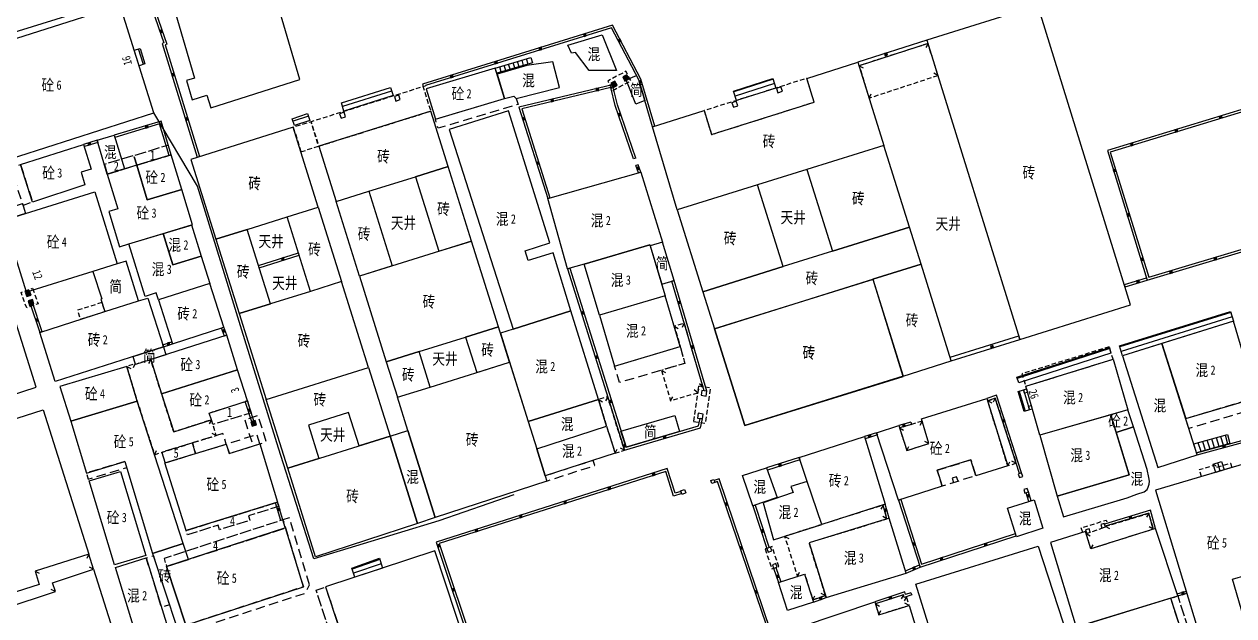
# Model space of a CAD drawing. Extents: x 395778 to 396698, y 996972 to 998012.
# Drawn here: x 396211.3 to 396341.4, y 997768.1 to 997831.8 of the extents above; entities that cross this region are included whole.
import ezdxf
from ezdxf.enums import TextEntityAlignment as Align

# ---------------------------------------------------------------- set-up
doc = ezdxf.new("R2010")
doc.units = 0
doc.header["$LTSCALE"] = 0.5
for name, pattern in [('X32', [1.5, 1, -0.5]), ('X39', [3, 2.5, -0.5]), ('X5', [3, 2, -1])]:
    doc.linetypes.add(name, pattern=pattern)
doc.layers.get('0').update_dxf_attribs({"linetype": 'CONTINUOUS'})
doc.layers.add('ASSIST', color=7, linetype='CONTINUOUS', plot=False)
doc.layers.add('JMD', color=6, linetype='CONTINUOUS')
doc.layers.add('门牌号', color=2, linetype='CONTINUOUS')
doc.styles.add('正等线体', font='simhei.ttf')
doc.styles.add('细等线体', font='', dxfattribs={"width": 0.8})
doc.styles.get('细等线体').set_extended_font_data('SimSun')

# ---------------------------------------------------------------- blocks, each defined once
blk = doc.blocks.new('*U0')
at = {"linetype": 'Continuous'}
for points in [[(0, 0), (0.5, 0.5), (-0.5, 0.5)], [(0, 0), (-0.5, 0.5), (-0.5, -0.5)], [(0, 0), (-0.5, -0.5), (0.5, -0.5)], [(0, 0), (0.5, -0.5), (0.5, 0.5)]]:
    blk.add_solid(points, dxfattribs=at)
blk = doc.blocks.new('gc002')
blk.add_lwpolyline([(-0.5, -0.5), (0.5, -0.5), (0.5, 0.5), (-0.5, 0.5), (-0.5, -0.5)])
at = {"linetype": 'Continuous'}
blk.add_blockref('*U0', (0, 0), dxfattribs=at)
blk = doc.blocks.new('gc291')
blk.add_lwpolyline([(-0.5, -0.5), (0.5, -0.5), (0.5, 0.5), (-0.5, 0.5), (-0.5, -0.5)])

msp = doc.modelspace()

# ---------------------------------------------------------------- linework, layer by layer
at = {"layer": 'ASSIST', "linetype": 'Continuous', "flags": 128}
for points in [[(396224.26, 997827.49), (396223.63, 997827.29), (396223.11, 997828.95), (396223.74, 997829.15)], [(396265.95, 997827.61), (396262.12, 997826.48), (396261.95, 997827.04), (396265.79, 997828.17)], [(396250.67, 997824.94), (396250.95, 997824.07), (396245.66, 997822.41), (396245.39, 997823.29)], [(396291.83, 997825.92), (396292.15, 997824.89), (396287.9, 997823.55), (396287.59, 997824.55)], [(396241.76, 997822.14), (396242, 997821.38), (396240.34, 997820.84), (396240.11, 997821.59)], [(396341.05, 997800.84), (396341.38, 997799.78), (396329.44, 997796.06), (396329.11, 997797.13)], [(396328.04, 997796.97), (396328.19, 997796.35), (396318.27, 997793.14), (396318.07, 997793.76)], [(396318.2, 997792.23), (396318.8, 997792.41), (396319.44, 997790.25), (396318.85, 997790.07)], [(396341, 997786.6), (396337.41, 997785.62), (396337.11, 997786.57), (396340.74, 997787.57)], [(396340.37, 997783.77), (396339.48, 997783.51), (396339.21, 997784.41), (396340.1, 997784.68)], [(396249.48, 997774.27), (396249.83, 997773.19), (396246.85, 997772.21), (396246.52, 997773.21)]]:
    msp.add_lwpolyline(points, close=True, dxfattribs=at)
at = {"layer": 'ASSIST', "linetype": 'Continuous', "elevation": 2.9, "flags": 128}
msp.add_lwpolyline([(396263.95, 997781.1), (396255.88, 997778.29), (396242.43, 997774.2), (396238.62, 997786.1), (396234.68, 997798.82), (396229.92, 997814.31), (396225.22, 997822.23)], dxfattribs=at)
at = {"layer": 'JMD', "linetype": 'Continuous'}
for p, q in [((396223.63, 997827.29), (396223.11, 997828.95)), ((396224.11, 997827.44), (396223.58, 997829.1)), ((396308.52, 997829.68), (396308.29, 997829.24)), ((396263.08, 997826.76), (396262.91, 997827.32)), ((396263.56, 997826.91), (396263.39, 997827.46)), ((396264.04, 997827.05), (396263.87, 997827.61)), ((396264.52, 997827.19), (396264.35, 997827.75)), ((396265, 997827.33), (396264.83, 997827.89)), ((396265.48, 997827.47), (396265.31, 997828.03)), ((396301.1, 997827.29), (396301.55, 997827.06)), ((396262.12, 997826.48), (396261.95, 997827.04)), ((396262.6, 997826.62), (396262.43, 997827.18)), ((396309.58, 997826.25), (396309.14, 997826.48)), ((396254.2, 997825.04), (396254.44, 997825.11)), ((396291.85, 997825.84), (396287.61, 997824.48)), ((396292, 997825.37), (396287.76, 997824.02)), ((396292.15, 997824.89), (396287.9, 997823.55)), ((396250.8, 997824.54), (396245.51, 997822.89)), ((396250.95, 997824.07), (396245.66, 997822.41)), ((396302.18, 997823.81), (396302.41, 997824.25)), ((396241.85, 997821.86), (396240.2, 997821.31)), ((396242, 997821.38), (396240.34, 997820.84)), ((396279.11, 997820.8), (396278.87, 997820.72)), ((396220.94, 997819.81), (396221.01, 997819.57)), ((396217.66, 997818.82), (396217.74, 997818.58)), ((396219.11, 997819.26), (396219.18, 997819.02)), ((396227.09, 997817.71), (396226.85, 997817.64)), ((396229.89, 997817.45), (396230.12, 997817.52)), ((396277.08, 997817.35), (396276.84, 997817.26)), ((396277.32, 997816.62), (396277.09, 997816.54)), ((396277.61, 997815.82), (396277.37, 997815.75)), ((396267.6, 997813.01), (396267.84, 997813.08)), ((396240.86, 997806.9), (396240.79, 997807.13)), ((396236.53, 997805.54), (396236.46, 997805.78)), ((396269.73, 997805.41), (396269.97, 997805.48)), ((396281.19, 997804.18), (396280.95, 997804.11, -994.02)), ((396329.72, 997803.49), (396329.65, 997803.73)), ((396211.87, 997801.78), (396212.11, 997801.85)), ((396341.09, 997800.73), (396329.14, 997797.02)), ((396341.23, 997800.25), (396329.29, 997796.54)), ((396212.93, 997798.58), (396213.17, 997798.66)), ((396232.73, 997799.13), (396232.49, 997799.05)), ((396281.21, 997799.24), (396281.64, 997799)), ((396282.29, 997799.56), (396282.05, 997799.12)), ((396341.38, 997799.78), (396329.44, 997796.06)), ((396227.22, 997797.34), (396227.15, 997797.58, 2.89)), ((396233.05, 997798.27), (396232.81, 997798.19)), ((396318.4, 997797.82), (396318.28, 997798.21)), ((396226.25, 997797.01), (396226.17, 997797.25, 2.89)), ((396328.07, 997796.84), (396318.12, 997793.62)), ((396328.19, 997796.35), (396318.27, 997793.14)), ((396222.29, 997794.92), (396222.74, 997794.69)), ((396223.22, 997795.22), (396222.99, 997794.77)), ((396224.88, 997795.66), (396224.65, 997795.22)), ((396311.02, 997795.51), (396310.9, 997795.9)), ((396279.83, 997794.49), (396280.27, 997794.25)), ((396283.74, 997792.08), (396283.36, 997792.41)), ((396284.31, 997792.72), (396283.94, 997793.05)), ((396284.71, 997792.24), (396284.44, 997792.29, -994.02)), ((396318.32, 997792.27), (396318.96, 997790.11)), ((396318.8, 997792.41), (396319.44, 997790.25)), ((396235.28, 997791.21), (396235.05, 997791.14)), ((396273.05, 997791.36), (396273.48, 997791.12)), ((396274.05, 997791.64), (396273.81, 997791.2)), ((396280.8, 997791.22), (396281.04, 997791.66)), ((396314.86, 997791.46), (396314.94, 997791.22)), ((396314.94, 997791.22), (396315.38, 997790.99)), ((396315.74, 997791.5), (396315.52, 997791.05)), ((396231.41, 997789.17), (396231.17, 997788.73)), ((396236.06, 997788.81), (396235.82, 997788.73)), ((396284.24, 997789.26), (396283.99, 997789.3, -994.51)), ((396305.44, 997788.3), (396305.88, 997788.07)), ((396306.67, 997788.91), (396306.74, 997788.66)), ((396307.88, 997789.01), (396307.65, 997788.57)), ((396231.93, 997787.47), (396231.49, 997787.71)), ((396301.67, 997787.36), (396301.75, 997787.12)), ((396302.99, 997787.77), (396303.07, 997787.54)), ((396338.86, 997786.01), (396338.57, 997786.97)), ((396339.34, 997786.15), (396339.06, 997787.11)), ((396339.83, 997786.28), (396339.55, 997787.24)), ((396340.31, 997786.41), (396340.03, 997787.37)), ((396340.79, 997786.54), (396340.52, 997787.51)), ((396225.29, 997785.41), (396225.51, 997785.86)), ((396274.84, 997785.56), (396275.06, 997786.01)), ((396275.85, 997785.9), (396275.41, 997786.13)), ((396306.23, 997785.87), (396306.46, 997786.31)), ((396308.62, 997786.6), (396308.18, 997786.84)), ((396337.41, 997785.62), (396337.11, 997786.57)), ((396337.9, 997785.75), (396337.6, 997786.7)), ((396338.38, 997785.88), (396338.09, 997786.84)), ((396294.64, 997785.1), (396294.71, 997784.86)), ((396317.1, 997784.2), (396317.33, 997784.64)), ((396318, 997784.49), (396317.55, 997784.72)), ((396337.49, 997785.38), (396337.42, 997785.62)), ((396339.48, 997783.51), (396339.21, 997784.41)), ((396339.96, 997783.65), (396339.69, 997784.56)), ((396318.59, 997783.45), (396318.36, 997783.37)), ((396285.5, 997782.65), (396285.57, 997782.41)), ((396281.92, 997781.46), (396282, 997781.23)), ((396305.35, 997780.51), (396305.58, 997780.58)), ((396319.62, 997780.44), (396319.38, 997780.37)), ((396238.53, 997780.31), (396238.29, 997780.23, 3.07)), ((396289.66, 997779.91), (396289.9, 997779.99)), ((396303.69, 997779.99), (396303.45, 997779.55)), ((396239.11, 997778.4), (396238.87, 997778.33)), ((396304.1, 997778.5), (396303.66, 997778.74)), ((396304.34, 997778.57), (396304.1, 997778.5)), ((396332.27, 997779.11), (396332.03, 997778.68)), ((396293.09, 997776.62), (396293.53, 997776.39)), ((396318.01, 997776.67), (396317.93, 997776.91)), ((396325.45, 997777.14), (396325.52, 997776.91)), ((396325.52, 997777.16), (396325.59, 997776.93)), ((396325.52, 997776.91), (396325.97, 997776.68)), ((396327.59, 997777.7), (396328.03, 997777.48)), ((396332.76, 997777.4), (396332.32, 997777.63)), ((396333, 997777.47), (396332.76, 997777.4)), ((396326.04, 997775.27), (396326.27, 997775.71)), ((396218.22, 997774.7), (396217.99, 997774.25)), ((396249.52, 997774.14), (396246.56, 997773.1)), ((396212.44, 997772.87), (396212.88, 997772.64)), ((396218.73, 997773.1), (396218.28, 997773.32)), ((396249.68, 997773.67), (396246.7, 997772.65)), ((396249.83, 997773.19), (396246.85, 997772.21)), ((396294.47, 997772.31), (396294.7, 997772.76)), ((396307.67, 997773.32), (396307.57, 997773.55)), ((396292.43, 997771.66), (396292.67, 997771.74)), ((396214.62, 997770.67), (396214.17, 997770.89)), ((396296.13, 997769.78), (396296.35, 997770.23)), ((396297.47, 997770.26), (396297.02, 997770.48)), ((396297.54, 997770.02), (396297.46, 997770.25)), ((396305.86, 997770.33), (396305.63, 997769.88)), ((396306.19, 997770.12), (396305.96, 997769.68)), ((396306.68, 997770.54), (396306.76, 997770.31)), ((396335.39, 997770.2), (396335.32, 997770.43)), ((396336.36, 997770.49), (396336.29, 997770.73)), ((396302.78, 997769.58), (396302.86, 997769.35)), ((396302.86, 997769.35), (396303.3, 997769.12)), ((396306.47, 997769.19), (396306.02, 997769.43)), ((396303.22, 997768.18), (396303.45, 997768.62))]:
    msp.add_line(p, q, dxfattribs=at)
at = {"layer": 'JMD', "linetype": 'Continuous', "flags": 128}
for points in [[(396247.38, 997850.12), (396234.07, 997846.22), (396234.65, 997844.23), (396225.06, 997841.41), (396229.6, 997825.94), (396228.73, 997825.69), (396229.34, 997823.61), (396230.93, 997824.11), (396231.36, 997822.77), (396240.94, 997825.82), (396237.03, 997839.11), (396256.84, 997844.95), (396258.14, 997840.55), (396269.71, 997843.96), (396266.83, 997853.72), (396255.1, 997850.26), (396254.83, 997851.17), (396247.69, 997849.07), (396247.38, 997850.12)], [(396200.55, 997837.58), (396203.56, 997828.86), (396221.76, 997834.52), (396218.77, 997843.3)], [(396203.98, 997828.19), (396207.73, 997816.61), (396225.22, 997822.23), (396221.58, 997833.79)], [(396318.4, 997797.82), (396330.32, 997801.54), (396320.32, 997833.76), (396308.4, 997830.06)], [(396274.98, 997826.79), (396272.06, 997826.79), (396270.58, 997828.72), (396270.16, 997828.63), (396269.77, 997829.52), (396273.46, 997830.6)], [(396262.94, 997823.75), (396263.95, 997824.02), (396264.21, 997823.77), (396268.85, 997824.96), (396268.13, 997827.71), (396265.35, 997827.33), (396262.15, 997826.37)], [(396296.28, 997823.38), (396295.47, 997825.93), (396300.98, 997827.67), (396303.77, 997818.72), (396295.48, 997816.13), (396290.18, 997814.48), (396281.52, 997811.77), (396278.87, 997820.72), (396284.42, 997822.46), (396285.23, 997819.88)], [(396261.95, 997827.04), (396254.52, 997824.81), (396255.51, 997821.52), (396262.94, 997823.75)], [(396278.04, 997823.56), (396277.07, 997823.17), (396276.02, 997825.77), (396277.14, 997826.23), (396277.4, 997825.74)], [(396244.82, 997812.67), (396248.35, 997813.78), (396253.36, 997815.34), (396256.89, 997816.45), (396255.03, 997822.4), (396242.95, 997818.63)], [(396263.86, 997798.91), (396270.07, 997800.9), (396268.17, 997807.16), (396265.5, 997806.32), (396265.17, 997807.37), (396267.84, 997808.21), (396263.38, 997822.44), (396256.99, 997820.44)], [(396222.04, 997816.18), (396220.2, 997815.63), (396219.11, 997819.26), (396220.94, 997819.81)], [(396231.9, 997808.62), (396235.24, 997809.67), (396239.57, 997811.03), (396242.91, 997812.07), (396241.04, 997818.03), (396240.22, 997820.66), (396229.21, 997817.21)], [(396217.66, 997818.82), (396218.46, 997816.15), (396217.39, 997815.83), (396217.79, 997814.47), (396212.16, 997812.6), (396210.88, 997816.65)], [(396295.48, 997816.13), (396298.24, 997807.32), (396306.53, 997809.91), (396303.77, 997818.72)], [(396227.09, 997817.71), (396223.37, 997816.59), (396224.5, 997812.84), (396228.22, 997813.96)], [(396229.36, 997810.17), (396228.22, 997813.96), (396224.5, 997812.84), (396223.37, 997816.59), (396220.2, 997815.63), (396221.33, 997811.88), (396220.37, 997811.6), (396221.52, 997807.81), (396222.51, 997808.11)], [(396259.4, 997808.42), (396256.89, 997816.45), (396253.36, 997815.34), (396255.87, 997807.32)], [(396271.52, 997805.91), (396269.73, 997805.41), (396267.6, 997813.01), (396277.61, 997815.82), (396279.94, 997808.29), (396278.63, 997807.9), (396278.6, 997808.02)], [(396284.28, 997802.95), (396292.94, 997805.66), (396290.18, 997814.48), (396281.52, 997811.77)], [(396250.87, 997805.75), (396247.33, 997804.64), (396244.82, 997812.67), (396248.35, 997813.78)], [(396239.57, 997811.03), (396242.91, 997812.07), (396245.42, 997804.05), (396242.08, 997803)], [(396230.32, 997806.77), (396231.23, 997803.83), (396225.71, 997802.07), (396225.47, 997802.83), (396224.27, 997802.45), (396222.51, 997808.11), (396226.23, 997809.23), (396227.25, 997805.85)], [(396226.23, 997809.23), (396229.27, 997810.15), (396230.32, 997806.77), (396227.25, 997805.85)], [(396235.24, 997809.67), (396231.9, 997808.62), (396234.41, 997800.6), (396237.75, 997801.65)], [(396284.28, 997802.95), (396285.53, 997798.95), (396302.57, 997804.3), (396307.77, 997805.92), (396306.53, 997809.91), (396298.24, 997807.32), (396292.94, 997805.66)], [(396250.22, 997795.4), (396253.76, 997796.51), (396258.76, 997798.08), (396262.3, 997799.18), (396259.4, 997808.42), (396247.33, 997804.64)], [(396278.6, 997808.02), (396280.23, 997802.53), (396273.15, 997800.42), (396271.52, 997805.91)], [(396279.86, 997803.78), (396281.19, 997804.18), (396279.94, 997808.29), (396278.63, 997807.9)], [(396307.77, 997805.92), (396302.57, 997804.3), (396305.83, 997793.88), (396311.02, 997795.51)], [(396248.32, 997794.81), (396245.42, 997804.05), (396242.08, 997803), (396237.75, 997801.65), (396234.41, 997800.6), (396237.3, 997791.36)], [(396302.57, 997804.3), (396305.83, 997793.88), (396288.82, 997788.54), (396285.53, 997798.95)], [(396232.73, 997799.13), (396231.23, 997803.83), (396225.71, 997802.07), (396227.22, 997797.34)], [(396274.78, 997794.96), (396281.85, 997797.07), (396280.23, 997802.53), (396273.15, 997800.42)], [(396208.2, 997791.28), (396212.56, 997792.67), (396210.05, 997800.68), (396205.69, 997799.32)], [(396265.49, 997788.99), (396273.05, 997791.36), (396270.07, 997800.9), (396263.86, 997798.91), (396262.52, 997798.48)], [(396263.49, 997795.37), (396262.3, 997799.18), (396258.76, 997798.08), (396259.96, 997794.26)], [(396336.24, 997789.32), (396343.81, 997791.55), (396341.38, 997799.78), (396333.69, 997797.38)], [(396226.05, 997791.97), (396234.23, 997794.55), (396233.05, 997798.27), (396224.88, 997795.66)], [(396337.49, 997785.38), (396333.69, 997797.38), (396329.44, 997796.06), (396333.25, 997784.03)], [(396254.95, 997792.7), (396253.76, 997796.51), (396250.22, 997795.4), (396251.42, 997791.59)], [(396216.28, 997789.03), (396223.42, 997791.18), (396222.29, 997794.92), (396215.11, 997792.76)], [(396250.63, 997787.42), (396247.29, 997786.37), (396246.17, 997789.95), (396241.84, 997788.59), (396242.96, 997785.01), (396239.62, 997783.97), (396237.3, 997791.36), (396248.32, 997794.81)], [(396251.42, 997791.59), (396254.95, 997792.7), (396260.42, 997794.41), (396263.49, 997795.37), (396265.49, 997788.99), (396266.41, 997786.05), (396267.32, 997783.13), (396267.49, 997782.58), (396255.47, 997778.64), (396252.54, 997788.01)], [(396328.43, 997795.69), (396330.03, 997790.25), (396320.53, 997787.53), (396319.03, 997792.78)], [(396227.35, 997787.87), (396231.41, 997789.17), (396231.17, 997789.9), (396235.28, 997791.21), (396234.23, 997794.55), (396226.05, 997791.97)], [(396319.11, 997792.5), (396319.22, 997792.11), (396318.91, 997792.03), (396318.8, 997792.41)], [(396223.42, 997791.18), (396216.28, 997789.03), (396217.96, 997783.44), (396222.1, 997784.69), (396225.08, 997774.78), (396228.38, 997775.85)], [(396273.93, 997788.49), (396273.05, 997791.36), (396265.49, 997788.99), (396266.41, 997786.05)], [(396203.03, 997768.3), (396197.81, 997785.3), (396213.32, 997790.23), (396218.22, 997774.7), (396212.44, 997772.87), (396212.89, 997771.44)], [(396275.48, 997787.93), (396281.27, 997789.63), (396281.77, 997787.9), (396276.02, 997786.21)], [(396319.33, 997790.64), (396319.62, 997790.72), (396319.73, 997790.33), (396319.44, 997790.25)], [(396320.53, 997787.53), (396322.41, 997780.95), (396330.17, 997783.24), (396328.17, 997789.72)], [(396328.17, 997789.72), (396328.76, 997787.8), (396330.62, 997788.4), (396330.03, 997790.25)], [(396273.93, 997788.49), (396274.84, 997785.56), (396267.32, 997783.13), (396266.41, 997786.05)], [(396322.41, 997780.95), (396323.11, 997778.71), (396329.21, 997780.55), (396329.93, 997780.76), (396331, 997781.15), (396331.76, 997781.42), (396332.08, 997781.66), (396332.2, 997781.92), (396332.3, 997782.24), (396332.34, 997782.57), (396332.26, 997782.97), (396332.08, 997783.83), (396330.62, 997788.4), (396328.76, 997787.8), (396330.17, 997783.24)], [(396253.57, 997778.02), (396242.61, 997774.43), (396239.62, 997783.97), (396250.63, 997787.42)], [(396255.47, 997778.64), (396253.57, 997778.02), (396250.63, 997787.42), (396252.54, 997788.01)], [(396226.41, 997784.52), (396233.01, 997786.55), (396233.32, 997785.55), (396236.62, 997786.57), (396238.53, 997780.31), (396228.68, 997777.24)], [(396341.28, 997772), (396347.16, 997773.73), (396343.89, 997784.82), (396332.98, 997781.58), (396332.98, 997781.58), (396338.09, 997764.8), (396342.95, 997766.24)], [(396218.25, 997782.59), (396221.62, 997783.61), (396224.36, 997774.57), (396220.99, 997773.55)], [(396318.22, 997783.32), (396318.35, 997782.94), (396318.73, 997783.07), (396318.59, 997783.45)], [(396297.54, 997770.02), (396306.15, 997772.65), (396304.34, 997778.57), (396295.73, 997775.94)], [(396333, 997777.47), (396326.04, 997775.27), (396325.45, 997777.14), (396321.71, 997775.95), (396324.47, 997766.86), (396335.39, 997770.2), (396333, 997777.47)], [(396291.7, 997775.06), (396291.57, 997775.44), (396291.19, 997775.31), (396291.32, 997774.93)], [(396218.73, 997773.1), (396218.22, 997774.7), (396212.44, 997772.87), (396212.89, 997771.44), (396203.03, 997768.3), (396203.44, 997766.97), (396214.62, 997770.67), (396214.3, 997771.63)], [(396224.4, 997774.3), (396226.58, 997767.22), (396223.24, 997766.19), (396221.08, 997773.27)], [(396249.46, 997753.69), (396261.22, 997757.56), (396255.45, 997775.05), (396243.7, 997771.17)], [(396221.24, 997765.14), (396205.74, 997760.01), (396203.44, 997766.97), (396214.62, 997770.67), (396214.3, 997771.63), (396218.73, 997773.1)], [(396292.27, 997773.31), (396292.14, 997773.68), (396291.77, 997773.56), (396291.89, 997773.18)], [(396296.21, 997769.54), (396293.4, 997768.64), (396292.43, 997771.66), (396295.24, 997772.56)], [(396295.03, 997763.13), (396294.8, 997766.87), (396302.78, 997769.58), (396303.22, 997768.18), (396306.47, 997769.19), (396310.84, 997754.93), (396304.17, 997754.32), (396303.32, 997763.66)], [(396326.18, 997761.22), (396326.18, 997761.22), (396336.4, 997764.54), (396334.63, 997769.96), (396324.47, 997766.86)]]:
    msp.add_lwpolyline(points, close=True, dxfattribs=at)
at = {"layer": 'JMD', "color": 7, "linetype": 'Continuous', "flags": 128}
for points in [[(396244.3, 997849.22), (396243.66, 997851.39), (396221.22, 997844.39), (396226.29, 997829.75), (396226.12, 997829.7), (396229.89, 997817.45)], [(396279.11, 997820.8), (396277.62, 997825.86), (396274.58, 997831.66), (396254.12, 997825.31), (396254.2, 997825.04)], [(396308.4, 997830.06), (396300.98, 997827.67)], [(396277.08, 997817.35), (396275.09, 997823.07), (396274.56, 997825.25), (396264.5, 997822.82), (396267.6, 997813.01)], [(396227.09, 997817.71), (396226, 997821.34), (396220.94, 997819.81)], [(396219.11, 997819.26), (396217.66, 997818.82)], [(396277.61, 997815.82), (396277.32, 997816.62)], [(396236.53, 997805.54), (396240.86, 997806.9)], [(396329.72, 997803.49), (396332.11, 997804.2)], [(396211.87, 997801.78), (396212.93, 997798.58)], [(396233.05, 997798.27), (396232.73, 997799.13)], [(396318.59, 997783.45), (396315.9, 997791.81), (396314.86, 997791.46)], [(396302.99, 997787.77), (396301.67, 997787.36)], [(396337.49, 997785.38), (396342.35, 997786.71)], [(396281.92, 997781.46), (396281.3, 997781.26), (396280.46, 997783.91), (396255.58, 997776), (396267.35, 997740.79)], [(396280.13, 997740.84), (396293.63, 997745.31), (396292.4, 997764.04), (396286.03, 997782.83), (396285.5, 997782.65)], [(396305.35, 997780.51), (396307.67, 997773.32), (396318.01, 997776.67)], [(396319.62, 997780.44), (396319.32, 997781.4)], [(396289.66, 997779.91), (396291.19, 997775.31)], [(396304.34, 997778.57), (396303.92, 997780.07)], [(396333, 997777.47), (396332.45, 997779.43), (396327.5, 997777.94)], [(396325.52, 997777.16), (396325.45, 997777.14)], [(396291.89, 997773.18), (396292.43, 997771.66)], [(396306.15, 997772.65), (396307.67, 997773.32)], [(396296.21, 997769.54), (396297.54, 997770.02)], [(396306.68, 997770.54), (396306.11, 997770.36), (396306.02, 997770.64), (396302.78, 997769.58)], [(396335.39, 997770.2), (396336.36, 997770.49)]]:
    msp.add_lwpolyline(points, dxfattribs=at)
at = {"layer": 'JMD', "linetype": 'Continuous', "flags": 128}
for points in [[(396244.06, 997849.15), (396243.49, 997851.08), (396221.54, 997844.23), (396226.61, 997829.6), (396226.43, 997829.54), (396230.12, 997817.52)], [(396278.87, 997820.72), (396277.39, 997825.77), (396274.46, 997831.36), (396254.43, 997825.15), (396254.44, 997825.11)], [(396308.52, 997829.68), (396301.1, 997827.29)], [(396276.84, 997817.26), (396274.85, 997823), (396274.37, 997824.95), (396264.82, 997822.64), (396267.84, 997813.08)], [(396226.85, 997817.64), (396225.83, 997821.03), (396221.01, 997819.57)], [(396219.18, 997819.02), (396217.74, 997818.58)], [(396277.37, 997815.75), (396277.09, 997816.54)], [(396236.46, 997805.78), (396240.79, 997807.13)], [(396329.64, 997803.72), (396332.04, 997804.44)], [(396212.11, 997801.85), (396213.17, 997798.66)], [(396232.81, 997798.19), (396232.49, 997799.05)], [(396318.36, 997783.37), (396315.74, 997791.5), (396314.94, 997791.22)], [(396303.07, 997787.54), (396301.75, 997787.12)], [(396337.41, 997785.62), (396342.28, 997786.95)], [(396282.02, 997781.23), (396281.13, 997780.95), (396280.29, 997783.59), (396255.9, 997775.84), (396267.59, 997740.86)], [(396280.05, 997741.08), (396293.37, 997745.49), (396292.16, 997763.99), (396285.87, 997782.51), (396285.57, 997782.41)], [(396305.58, 997780.58), (396307.83, 997773.64), (396317.93, 997776.91)], [(396319.38, 997780.37), (396319.08, 997781.32)], [(396289.9, 997779.99), (396291.43, 997775.39)], [(396304.1, 997778.5), (396303.69, 997779.99)], [(396332.76, 997777.4), (396332.27, 997779.11), (396327.59, 997777.7)], [(396292.13, 997773.26), (396292.67, 997771.73)], [(396306.08, 997772.89), (396307.6, 997773.56)], [(396296.13, 997769.78), (396297.47, 997770.26)], [(396306.76, 997770.31), (396305.95, 997770.04), (396305.86, 997770.33), (396302.86, 997769.35)], [(396335.31, 997770.43), (396336.29, 997770.73)]]:
    msp.add_lwpolyline(points, dxfattribs=at)
at = {"layer": 'JMD', "linetype": 'Continuous'}
for points in [[(396223.11, 997828.95), (396223.74, 997829.15)], [(396224.26, 997827.49), (396223.63, 997827.29)], [(396261.95, 997827.04), (396265.79, 997828.17)], [(396265.95, 997827.61), (396262.12, 997826.48)], [(396250.67, 997824.94), (396250.95, 997824.07)], [(396291.83, 997825.92), (396292.15, 997824.89)], [(396287.9, 997823.55), (396287.59, 997824.55)], [(396241.76, 997822.14), (396242, 997821.38)], [(396245.66, 997822.41), (396245.39, 997823.29)], [(396240.34, 997820.84), (396240.11, 997821.59)], [(396341.05, 997800.84), (396341.38, 997799.78)], [(396328.04, 997796.97), (396328.19, 997796.35)], [(396329.44, 997796.06), (396329.11, 997797.13)], [(396318.27, 997793.14), (396318.07, 997793.76)], [(396318.2, 997792.23), (396318.8, 997792.41)], [(396319.44, 997790.25), (396318.85, 997790.07)], [(396337.11, 997786.57), (396340.74, 997787.57)], [(396341, 997786.6), (396337.41, 997785.62)], [(396339.21, 997784.41), (396340.1, 997784.68)], [(396340.37, 997783.77), (396339.48, 997783.51)], [(396249.48, 997774.27), (396249.83, 997773.19)], [(396246.85, 997772.21), (396246.52, 997773.21)]]:
    msp.add_lwpolyline(points, dxfattribs=at)
at = {"layer": 'JMD', "linetype": 'X32', "flags": 128}
for points in [[(396308.52, 997829.68), (396301.1, 997827.29), (396302.18, 997823.81), (396309.58, 997826.25)], [(396274.6, 997824.62), (396276.55, 997825.68), (396276, 997826.69), (396274.05, 997825.63)], [(396241.04, 997818.03), (396242.95, 997818.63), (396242.13, 997821.26), (396240.22, 997820.66)], [(396279.83, 997794.49), (396280.8, 997791.22), (396283.74, 997792.08), (396283.85, 997792.79), (396284.31, 997792.72), (396282.29, 997799.56), (396281.21, 997799.24), (396281.85, 997797.07), (396282.35, 997795.24)], [(396319.03, 997792.78), (396328.43, 997795.69), (396328.01, 997797.03), (396318.61, 997794.12)], [(396274.84, 997785.56), (396275.85, 997785.9), (396274.05, 997791.64), (396273.05, 997791.36), (396273.93, 997788.49)], [(396318, 997784.49), (396317.1, 997784.2), (396314.94, 997791.22), (396315.74, 997791.5)], [(396337.93, 997783.05), (396337.7, 997783.81), (396339.43, 997784.33), (396339.51, 997784.04), (396341.05, 997784.49), (396341.19, 997784.02)], [(396296.13, 997769.78), (396297.47, 997770.26), (396295.73, 997775.94), (396304.1, 997778.5), (396303.69, 997779.99), (396297.08, 997777.89), (396293.09, 997776.62), (396294.47, 997772.31), (396295.24, 997772.56)], [(396325.52, 997776.91), (396325.6, 997776.94), (396325.98, 997777.07), (396327.23, 997777.5), (396327.61, 997777.64), (396327.59, 997777.7), (396332.27, 997779.11), (396332.76, 997777.4), (396326.04, 997775.27)], [(396290.98, 997775.27), (396291.72, 997773.12), (396292.47, 997773.38), (396291.73, 997775.53)], [(396303.22, 997768.18), (396306.47, 997769.19), (396306.19, 997770.12), (396305.95, 997770.04), (396305.86, 997770.33), (396302.86, 997769.35)]]:
    msp.add_lwpolyline(points, close=True, dxfattribs=at)
for points in [[(396242.95, 997818.63), (396255.03, 997822.4), (396254.2, 997825.04), (396242.13, 997821.26), (396242.95, 997818.63)], [(396325.16, 997777.05), (396325.01, 997777.53), (396327.69, 997778.37), (396327.8, 997778.03)]]:
    msp.add_lwpolyline(points, dxfattribs=at)
for points, elevation in [([(396284.42, 997822.46), (396285.23, 997819.88), (396296.28, 997823.38), (396295.47, 997825.93)], -94.69), ([(396212.15, 997803.33), (396212.75, 997801.67), (396211.53, 997801.22), (396210.93, 997802.88)], -993.45), ([(396219.63, 997801.79), (396216.99, 997800.96), (396217.31, 997799.99), (396219.95, 997800.84)], -993.42), ([(396225.29, 997785.41), (396226.06, 997785.66), (396229.36, 997786.68), (396231.93, 997787.47), (396231.56, 997788.66), (396231.41, 997789.17), (396227.35, 997787.87), (396226.05, 997791.97), (396224.88, 997795.66), (396223.24, 997795.14), (396223.22, 997795.22), (396222.29, 997794.92), (396223.42, 997791.18)], -993.81), ([(396283.28, 997789), (396284.57, 997788.81), (396285.14, 997792.59), (396283.85, 997792.79)], -993.33), ([(396307.88, 997789.01), (396306.74, 997788.66), (396305.44, 997788.3), (396306.23, 997785.87), (396308.62, 997786.6)], 3.18)]:
    msp.add_lwpolyline(points, close=True, dxfattribs=dict(at, elevation=elevation))
at = {"layer": 'JMD', "color": 7, "linetype": 'Continuous', "flags": 128}
for points, elevation in [([(396344.76, 997823.33), (396327.82, 997818.16), (396332.11, 997804.2), (396354.99, 997811.06), (396350.62, 997825.08), (396348.09, 997824.26)], -94.99), ([(396269.73, 997805.41), (396275.85, 997785.9), (396284.04, 997788.31), (396284.24, 997789.26)], -994.51), ([(396284.71, 997792.24), (396281.19, 997804.18)], -994.02), ([(396311.02, 997795.51), (396318.4, 997797.82)], 2.71), ([(396226.25, 997797.01), (396227.22, 997797.34)], 2.89), ([(396236.06, 997788.81), (396235.28, 997791.21)], 2.91), ([(396306.67, 997788.91), (396305.36, 997788.54)], 3.18), ([(396294.64, 997785.1), (396291.14, 997783.98)], 2.75), ([(396239.11, 997778.4), (396238.53, 997780.31)], 3.07)]:
    msp.add_lwpolyline(points, dxfattribs=dict(at, elevation=elevation))
at = {"layer": 'JMD', "linetype": 'Continuous', "flags": 128}
for points, elevation in [([(396344.83, 997823.09), (396328.13, 997818), (396332.28, 997804.51), (396354.67, 997811.22), (396350.45, 997824.76), (396348.16, 997824.02)], -94.99), ([(396269.97, 997805.48), (396276.02, 997786.21), (396283.82, 997788.51), (396283.99, 997789.3)], -994.51), ([(396284.44, 997792.29), (396280.95, 997804.11)], -994.02), ([(396226.17, 997797.25), (396227.15, 997797.58)], 2.89), ([(396310.9, 997795.9), (396318.29, 997798.21)], 2.71), ([(396235.82, 997788.73), (396235.05, 997791.14)], 2.91), ([(396306.74, 997788.66), (396305.44, 997788.3)], 3.18), ([(396294.72, 997784.86), (396291.23, 997783.75)], 2.75), ([(396238.87, 997778.33), (396238.29, 997780.23)], 3.07), ([(396325.6, 997776.94), (396325.52, 997776.91)], 3.39)]:
    msp.add_lwpolyline(points, dxfattribs=dict(at, elevation=elevation))
at = {"layer": 'JMD', "linetype": 'X5', "flags": 128}
for points in [[(396255.51, 997821.52), (396262.94, 997823.75), (396263.95, 997824.02), (396264.21, 997823.77), (396264.4, 997823.13), (396255.8, 997820.56)], [(396274.78, 997794.96), (396281.85, 997797.07), (396282.35, 997795.24), (396275.31, 997793.18)], [(396336.24, 997789.32), (396343.81, 997791.55), (396344.13, 997790.47), (396336.58, 997788.24)], [(396235.01, 997789.17), (396235.88, 997786.35), (396237.31, 997786.79), (396236.44, 997789.61)], [(396229.71, 997785.54), (396233.01, 997786.55), (396232.65, 997787.7), (396229.36, 997786.68)], [(396233.01, 997786.55), (396233.32, 997785.55), (396236.62, 997786.57), (396236.32, 997787.57)], [(396272.68, 997784.25), (396272.5, 997784.8), (396267.32, 997783.13), (396267.49, 997782.58)], [(396225.37, 997773.92), (396225.65, 997773.06), (396226.89, 997769.26), (396226.04, 997768.98), (396224.4, 997774.3), (396225.18, 997774.54)]]:
    msp.add_lwpolyline(points, close=True, dxfattribs=at)
at = {"layer": 'JMD', "linetype": 'X39', "flags": 128}
for points in [[(396223.37, 997816.59), (396227.09, 997817.71), (396226.78, 997818.74), (396223.06, 997817.61)], [(396231.41, 997789.17), (396231.17, 997789.9), (396235.28, 997791.21), (396235.68, 997789.92), (396231.56, 997788.66), (396231.41, 997789.17)], [(396229.71, 997785.54), (396229.36, 997786.68), (396226.06, 997785.66), (396226.41, 997784.52)], [(396228.68, 997777.24), (396238.53, 997780.31), (396238.67, 997779.85), (396235.41, 997778.83), (396235.56, 997778.35), (396232.27, 997777.33), (396232.12, 997777.81), (396228.82, 997776.78)], [(396243.7, 997771.17), (396249.46, 997753.69), (396248.45, 997753.37), (396242.68, 997770.82)], [(396336.4, 997764.54), (396334.63, 997769.96), (396335.39, 997770.2), (396337.16, 997764.78)]]:
    msp.add_lwpolyline(points, close=True, dxfattribs=at)
msp.add_lwpolyline([(396220.2, 997815.63), (396223.37, 997816.59), (396223.06, 997817.61), (396219.89, 997816.66), (396220.2, 997815.63)], dxfattribs=at)
at = {"layer": 'JMD', "linetype": 'X5', "flags": 128}
for points in [[(396210.88, 997816.65), (396212.16, 997812.6), (396211.16, 997812.26), (396209.79, 997816.3), (396210.88, 997816.65)], [(396222.1, 997784.69), (396217.96, 997783.44), (396218.16, 997782.77), (396222.3, 997784.02)]]:
    msp.add_lwpolyline(points, dxfattribs=at)
at = {"layer": 'JMD', "linetype": 'Continuous', "flags": 128}
for points, elevation in [([(396218.85, 997813.71), (396221.27, 997805.96), (396218.65, 997805.14), (396211.51, 997802.92), (396209.1, 997810.67)], -991.6), ([(396209.1, 997810.67), (396208.76, 997811.7), (396211.09, 997812.45), (396211.16, 997812.22), (396211.42, 997811.39)], -991.36), ([(396223.56, 997801.97), (396222.22, 997806.26), (396221.27, 997805.96), (396218.65, 997805.14), (396219.61, 997802.19), (396219.51, 997802.15), (396219.95, 997800.84)], -995.2), ([(396288.82, 997788.54), (396305.85, 997793.84), (396302.61, 997804.27), (396285.53, 997798.95)], 2.66), ([(396214.59, 997793.31), (396212.93, 997798.58), (396219.95, 997800.84), (396223.56, 997801.97), (396224.57, 997802.28), (396226.25, 997797.01)], 2.89), ([(396223.05, 997795.74), (396222.99, 997795.97), (396226.25, 997797.01), (396226.51, 997796.18), (396223.24, 997795.14)], -993.81), ([(396284.63, 997791.72), (396284.71, 997792.24), (396284.19, 997792.33), (396284.1, 997791.81)], -994.02), ([(396317.1, 997784.2), (396313.65, 997783.14), (396313.13, 997784.86), (396309.5, 997783.75), (396310.03, 997782.02), (396307.72, 997781.28), (396305.35, 997780.51), (396302.99, 997787.77), (396305.36, 997788.54), (396306.23, 997785.87), (396308.62, 997786.6), (396307.8, 997789.29), (396314.86, 997791.46)], 3.19), ([(396284.24, 997789.26), (396284.32, 997789.78), (396283.8, 997789.87), (396283.71, 997789.34)], -994.51), ([(396294.64, 997785.1), (396301.67, 997787.36), (396303.92, 997780.07), (396297.08, 997777.89), (396295.51, 997782.52)], 3.14), ([(396289.66, 997779.91), (396288.56, 997783.16), (396291.14, 997783.98), (396292.29, 997780.81)], 2.75), ([(396285.14, 997782.65), (396285.47, 997782.74), (396285.57, 997782.41), (396285.24, 997782.32)], 2.85), ([(396290.76, 997780.23), (396291.88, 997776.24), (396297.08, 997777.89), (396295.51, 997782.52), (396293.77, 997781.98), (396293.99, 997781.33)], 3.14), ([(396318.81, 997781.65), (396318.94, 997781.27), (396319.32, 997781.4), (396319.19, 997781.78)], 3.1), ([(396281.9, 997781.51), (396282.3, 997781.68), (396282.47, 997781.29), (396282.07, 997781.12)], 2.89), ([(396319.92, 997780.54), (396320.88, 997777.49), (396318.05, 997776.56), (396317.08, 997779.65)], 3.19), ([(396327.1, 997777.88), (396327.23, 997777.5), (396327.61, 997777.64), (396327.48, 997778.01)], 3.39), ([(396228.65, 997767.05), (396241.3, 997771.18), (396239.37, 997777.53), (396226.59, 997773.37)], 3.07), ([(396325.47, 997777.31), (396325.6, 997776.94), (396325.98, 997777.07), (396325.84, 997777.44)], 3.39), ([(396227.71, 997766.74), (396228.65, 997767.05), (396226.59, 997773.37), (396228.94, 997774.13), (396228.38, 997775.85), (396225.08, 997774.78)], 3.07), ([(396320.36, 997775.56), (396325.18, 997760.81), (396311.87, 997756.46), (396307.22, 997771.49)], 3.77)]:
    msp.add_lwpolyline(points, close=True, dxfattribs=dict(at, elevation=elevation))
at = {"layer": 'JMD', "linetype": 'X5', "flags": 128}
for points, elevation in [([(396309.5, 997783.75), (396313.13, 997784.86), (396313.65, 997783.14), (396310.03, 997782.02)], 3.19), ([(396241.97, 997771.4), (396239.79, 997778.6), (396239.11, 997778.4), (396239.37, 997777.53), (396241.3, 997771.18), (396228.65, 997767.05), (396228.87, 997766.39), (396241.52, 997770.51)], 3.07)]:
    msp.add_lwpolyline(points, close=True, dxfattribs=dict(at, elevation=elevation))
at = {"layer": 'JMD', "linetype": 'X39', "elevation": 3.07, "flags": 128}
msp.add_lwpolyline([(396226.59, 997773.37), (396239.37, 997777.53), (396239.11, 997778.4), (396226.31, 997774.23)], close=True, dxfattribs=at)

# ---------------------------------------------------------------- block references
at = {"layer": 'JMD', "linetype": 'Continuous', "xscale": 0.25, "yscale": 0.25}
for p, rotation in [((396225.99, 997830.99), 289.1207986987674), ((396271.59, 997830.6), 197.2418653744121), ((396275.32, 997829.98), 117.6319999389526), ((396266.81, 997829.12), 197.2418653744121), ((396303.99, 997828.51), 197.8363595942097), ((396262.04, 997827.64), 197.2418653744121), ((396227.28, 997826.33), 287.0971400670722), ((396257.26, 997826.16), 197.2418653744121), ((396272.94, 997824.73), 193.5756368960676), ((396277.58, 997825.56), 106.4386161416142), ((396268.08, 997823.56), 193.5756368960676), ((396275.32, 997822.03), 109.1502484036133), ((396224.45, 997820.74), 196.7864056559654), ((396228.75, 997821.55), 287.0971400670722), ((396265.02, 997821.57), 287.5509987589933), ((396340.01, 997821.75), 196.9621525405689), ((396335.23, 997820.29), 196.9621525405689), ((396218.28, 997818.88), 196.7864056572629), ((396330.45, 997818.83), 196.9621525405689), ((396266.53, 997816.8), 287.5509987589933), ((396277.32, 997816.26), 109.5142761565398), ((396328.61, 997816.01), 287.1119878596949), ((396330.08, 997811.23), 287.1119878596949), ((396239.09, 997806.47), 17.38581424287234), ((396331.55, 997806.45), 287.1119878596949), ((396339.44, 997806.53), 16.68236394157884), ((396334.65, 997805.09), 16.68236394157884), ((396331.12, 997804.04), 16.68236394019004), ((396281.76, 997801.8), 106.4329385203952), ((396212.63, 997799.9), 288.3756754899277), ((396271.35, 997800.68), 287.4159340512264), ((396232.74, 997798.74), 110.0737812018021), ((396226.79, 997797.33), 18.69483768008334), ((396272.85, 997795.91), 287.4159340512264), ((396283.18, 997797.01), 106.4329385203952), ((396315.41, 997797.02), 17.38054431978498), ((396274.34, 997791.14), 287.4159340512264), ((396235.47, 997790.21), 107.7631128230371), ((396305.92, 997788.57), 195.4880120663445), ((396316.66, 997789.06), 107.8509921666503), ((396280.18, 997787.3), 16.40849010781497), ((396302.24, 997787.41), 197.4133216697228), ((396275.84, 997786.36), 287.4159340512264), ((396340.37, 997786.3), 15.36516876269636), ((396292.58, 997784.31), 197.7184800873808), ((396279, 997783.31), 197.6423288758328), ((396274.23, 997781.8), 197.6423288758328), ((396269.47, 997780.28), 197.6423288758328), ((396319.32, 997780.98), 107.3411965039013), ((396238.64, 997779.51), 106.89123201489), ((396286.82, 997780.11), 108.7436357985081), ((396303.97, 997779.44), 105.6012111343498), ((396264.7, 997778.77), 197.6423288758328), ((396330.3, 997778.65), 196.7701380312148), ((396259.94, 997777.25), 197.6423288758328), ((396290.7, 997777.19), 288.3530136850599), ((396255.84, 997775.6), 288.4939646870043), ((396288.42, 997775.38), 108.7436357985081), ((396307.01, 997775.79), 287.9549497148918), ((396314.72, 997775.74), 17.95494971449549), ((396309.97, 997774.2), 17.95494971449549), ((396307.01, 997773.17), 24.00637177677774), ((396292.34, 997772.31), 289.5973761119133), ((396257.43, 997770.86), 288.4939646870043), ((396290.03, 997770.64), 108.7436357985081), ((396296.97, 997769.94), 19.6212650149687), ((396304.46, 997770), 198.1105261738979), ((396335.94, 997770.49), 16.95931505708862)]:
    msp.add_blockref('gc002', p, dxfattribs=dict(at, rotation=rotation))
at = {"layer": 'JMD', "linetype": 'Continuous', "yscale": 0.5, "zscale": 0.5}
for name, p, xscale, rotation in [('gc002', (396276.01, 997825.98, -94.74), 0.4999999999999999, 208.6534529924885), ('gc002', (396274.73, 997825.3, -94.74), 0.5, 28.65345299248854), ('gc291', (396292.52, 997824.69), 0.5000000000000004, 20.08401980629682), ('gc291', (396251.41, 997823.81), 0.4999999999999997, 18.42447076939215), ('gc291', (396287.73, 997823.14), 0.4999999999999999, 20.08401980629683), ('gc291', (396245.52, 997821.96), 0.5, 18.42447076939213), ('gc002', (396211.69, 997802.75, -993.96), 0.5, 288.6682474595914), ('gc002', (396211.99, 997801.81), 0.5, 288.6682474595914), ('gc291', (396311.43, 997782.72, 3.19), 0.5, 17.08449624811162)]:
    msp.add_blockref(name, p, dxfattribs=dict(at, xscale=xscale, rotation=rotation))
at = {"layer": 'JMD', "linetype": 'X5', "xscale": 0.5, "yscale": 0.5, "zscale": 0.5, "rotation": 287.5888925344453}
msp.add_blockref('gc002', (396235.96, 997788.78, 2.91), dxfattribs=at)

# ---------------------------------------------------------------- texts
at = {"layer": 'JMD', "linetype": 'Continuous', "width": 0.8}
for s, height, style, p in [('混', 1.25, '细等线体', (396272.57, 997828.55)), ('混', 1.25, '细等线体', (396265.53, 997825.72)), ('简', 1.25, '细等线体', (396277.13, 997824.71)), ('砖', 1.25, '细等线体', (396291.41, 997819.18)), ('混', 1.25, '细等线体', (396220.53, 997818)), ('砖', 1.25, '细等线体', (396249.92, 997817.54)), ('2', 1, '正等线体', (396221.18, 997816.48)), ('1', 1, '正等线体', (396225.09, 997817.66)), ('砖', 1.25, '细等线体', (396319.36, 997815.8)), ('砖', 1.25, '细等线体', (396236.06, 997814.64)), ('砖', 1.25, '细等线体', (396301.01, 997813.02)), ('砖', 1.25, '细等线体', (396256.38, 997811.88)), ('天井', 1.25, '细等线体', (396294.01, 997810.97)), ('天井', 1.25, '细等线体', (396252.08, 997810.38)), ('天井', 1.25, '细等线体', (396310.69, 997810.28)), ('天井', 1.25, '细等线体', (396237.84, 997808.4)), ('砖', 1.25, '细等线体', (396247.84, 997809.21)), ('砖', 1.25, '细等线体', (396287.23, 997808.72)), ('砖', 1.25, '细等线体', (396242.5, 997807.54)), ('简', 1.25, '细等线体', (396279.91, 997806.03)), ('砖', 1.25, '细等线体', (396234.83, 997805.13)), ('砖', 1.25, '细等线体', (396296.02, 997804.43)), ('简', 1.25, '细等线体', (396221.11, 997803.55, -995.2)), ('天井', 1.25, '细等线体', (396239.31, 997803.9)), ('砖', 1.25, '细等线体', (396254.81, 997801.91)), ('砖', 1.25, '细等线体', (396306.8, 997799.9)), ('砖', 1.25, '细等线体', (396241.36, 997797.7)), ('砖', 1.25, '细等线体', (396261.13, 997796.72)), ('简', 1.25, '细等线体', (396224.74, 997796.08, -993.81)), ('天井', 1.25, '细等线体', (396256.54, 997795.75)), ('砖', 1.25, '细等线体', (396295.69, 997796.42)), ('砖', 1.25, '细等线体', (396295.7, 997796.4, 2.66)), ('砖', 1.25, '细等线体', (396252.59, 997794.05)), ('砖', 1.25, '细等线体', (396243.07, 997791.35)), ('混', 1.25, '细等线体', (396333.47, 997790.72)), ('1', 1, '正等线体', (396233.37, 997789.98)), ('天井', 1.25, '细等线体', (396244.46, 997787.57)), ('混', 1.25, '细等线体', (396269.7, 997788.72)), ('简', 1.25, '细等线体', (396278.64, 997787.92)), ('砖', 1.25, '细等线体', (396259.46, 997787.04)), ('5', 1, '正等线体', (396227.62, 997785.58)), ('混', 1.25, '细等线体', (396253.05, 997783.02)), ('混', 1.25, '细等线体', (396330.99, 997782.81)), ('砖', 1.25, '细等线体', (396246.59, 997780.95)), ('混', 1.25, '细等线体', (396290.41, 997781.96, 2.75)), ('混', 1.25, '细等线体', (396318.98, 997778.56, 3.19)), ('4', 1, '正等线体', (396233.67, 997778.25)), ('4', 1, '正等线体', (396231.86, 997775.61)), ('砖', 1.25, '细等线体', (396226.39, 997772.37, 3.07)), ('混', 1.25, '细等线体', (396294.32, 997770.6))]:
    msp.add_text(s, height=height, dxfattribs=dict(at, style=style)).set_placement(p, align=Align.MIDDLE)
at = {"layer": 'JMD', "linetype": 'Continuous', "style": '细等线体', "width": 0.8}
for s, p in [('砼', (396214.49, 997825.21)), ('砼', (396258.61, 997824.28)), ('砼', (396214.57, 997815.75)), ('砼', (396225.67, 997815.27)), ('砼', (396224.71, 997811.43)), ('混', (396263.38, 997810.79)), ('混', (396273.59, 997810.63)), ('砼', (396215.06, 997808.32, -991.6)), ('混', (396228.14, 997808)), ('混', (396226.35, 997805.38)), ('混', (396275.75, 997804.22)), ('砖', (396229.1, 997800.6)), ('混', (396277.38, 997798.75)), ('砖', (396219.46, 997797.79, 2.89)), ('砼', (396229.43, 997795.12)), ('混', (396267.62, 997794.91)), ('混', (396338.66, 997794.52)), ('砼', (396219.16, 997791.97)), ('混', (396324.41, 997791.57)), ('砼', (396230.4, 997791.32)), ('砼', (396329.26, 997789.04)), ('砼', (396222.26, 997786.82)), ('混', (396270.49, 997785.81)), ('砼', (396310.08, 997786.09, 3.19)), ('混', (396325.19, 997785.35)), ('砖', (396299.2, 997782.62, 3.14)), ('砼', (396232.24, 997782.21)), ('砼', (396221.51, 997778.65)), ('混', (396293.79, 997779.21, 3.14)), ('砼', (396339.89, 997775.92)), ('混', (396300.82, 997774.29)), ('砼', (396233.35, 997772.12, 3.07)), ('混', (396328.27, 997772.43)), ('混', (396223.7, 997770.24))]:
    msp.add_text(s, height=1.25, dxfattribs=at).set_placement(p, align=Align.MIDDLE_RIGHT)
at = {"layer": 'JMD', "linetype": 'Continuous', "style": '正等线体', "width": 0.8}
for s, p in [('6', (396214.74, 997825.21)), ('2', (396258.86, 997824.28)), ('3', (396214.82, 997815.75)), ('2', (396225.92, 997815.27)), ('3', (396224.96, 997811.43)), ('2', (396263.63, 997810.79)), ('2', (396273.84, 997810.63)), ('4', (396215.31, 997808.32, -991.6)), ('2', (396228.39, 997808)), ('3', (396226.6, 997805.38)), ('3', (396276, 997804.22)), ('2', (396229.35, 997800.6)), ('2', (396277.63, 997798.75)), ('2', (396219.71, 997797.79, 2.89)), ('3', (396229.68, 997795.12)), ('2', (396267.87, 997794.91)), ('2', (396338.91, 997794.52)), ('4', (396219.41, 997791.97)), ('2', (396230.65, 997791.32)), ('2', (396324.66, 997791.57)), ('2', (396329.51, 997789.04)), ('5', (396222.51, 997786.82)), ('2', (396270.74, 997785.81)), ('2', (396310.33, 997786.09, 3.19)), ('3', (396325.44, 997785.35)), ('2', (396299.45, 997782.62, 3.14)), ('5', (396232.49, 997782.21)), ('3', (396221.76, 997778.65)), ('2', (396294.04, 997779.21, 3.14)), ('5', (396340.14, 997775.92)), ('3', (396301.07, 997774.29)), ('2', (396328.52, 997772.43)), ('5', (396233.6, 997772.12, 3.07)), ('2', (396223.95, 997770.24))]:
    msp.add_text(s, height=1, dxfattribs=at).set_placement(p, align=Align.MIDDLE_LEFT)
at = {"layer": '门牌号', "linetype": 'Continuous', "style": '细等线体', "width": 0.8}
for s, rotation, p in [('16', 104.757, (396222.32, 997827.84)), ('12', 289.9812, (396212.7, 997804.78)), ('3', 110.3629, (396233.93, 997792.36)), ('26', 287.5335, (396319.89, 997791.94))]:
    msp.add_text(s, height=0.9, rotation=rotation, dxfattribs=at).set_placement(p, align=Align.MIDDLE)

doc.saveas('drawing.dxf')
